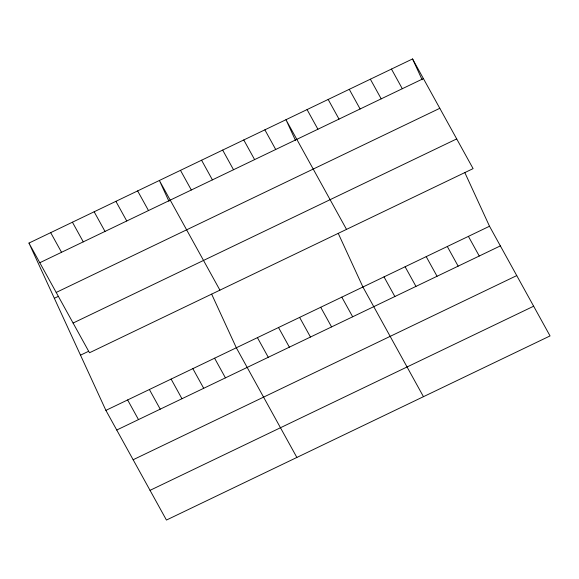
<?xml version="1.0" encoding="UTF-8"?>
<svg xmlns="http://www.w3.org/2000/svg" width="579" height="579" viewBox="0 0 579 579"><rect width="100%" height="100%" fill="white"/><g stroke="black" fill="none" stroke-linecap="round" stroke-linejoin="round"><path stroke-width="0.87" d="M28.95 243.079L412.559 58.942L473.101 168.619L89.492 352.756L28.95 243.079L105.899 410.381L166.441 520.058L550.05 335.921L489.508 226.244L464.85 172.636M39.799 262.728L423.401 78.592M56.199 292.438L439.801 108.302M54.346 298.286L58.37 296.354M73.092 323.046L456.701 138.909M80.503 355.173L88.558 351.308M105.899 410.381L489.508 226.244M116.748 430.031L500.35 245.894M133.148 459.74L516.75 275.604M150.041 490.348L533.65 306.211M391.462 69.075L402.304 88.717M468.404 236.377L479.253 256.019M370.357 79.2L381.206 98.85M447.306 246.502L458.155 266.152M349.26 89.325L360.109 108.975M426.209 256.627L437.058 276.277M328.163 99.45L339.012 119.1M405.112 266.753L415.961 286.402M307.065 109.583L317.914 129.233M384.015 276.885L394.864 296.535M346.51 229.385L285.968 119.708L295.536 140.509M423.459 396.687L362.917 287.01L338.259 233.402M264.871 129.834L275.713 149.483M341.82 297.136L352.662 316.785M243.773 139.966L254.615 159.609M320.715 307.268L331.564 326.911M222.669 150.091L233.518 169.741M299.618 317.393L310.467 337.043M201.572 160.217L212.421 179.866M278.521 327.519L289.37 347.168M180.474 170.342L191.323 189.992M257.423 337.644L268.272 357.294M219.919 290.151L159.377 180.474L168.945 201.275M296.868 457.453L236.326 347.776L211.668 294.168M137.636 190.904L148.485 210.553M214.585 358.206L225.434 377.855M115.901 201.34L126.75 220.99M192.85 368.642L203.699 388.292M94.16 211.776L105.009 231.426M171.109 379.079L181.958 398.728M72.426 222.206L83.275 241.856M149.375 389.508L160.224 409.158M50.684 232.642L61.533 252.292M127.633 399.944L138.482 419.594M412.559 58.942L422.127 79.75"/></g></svg>
